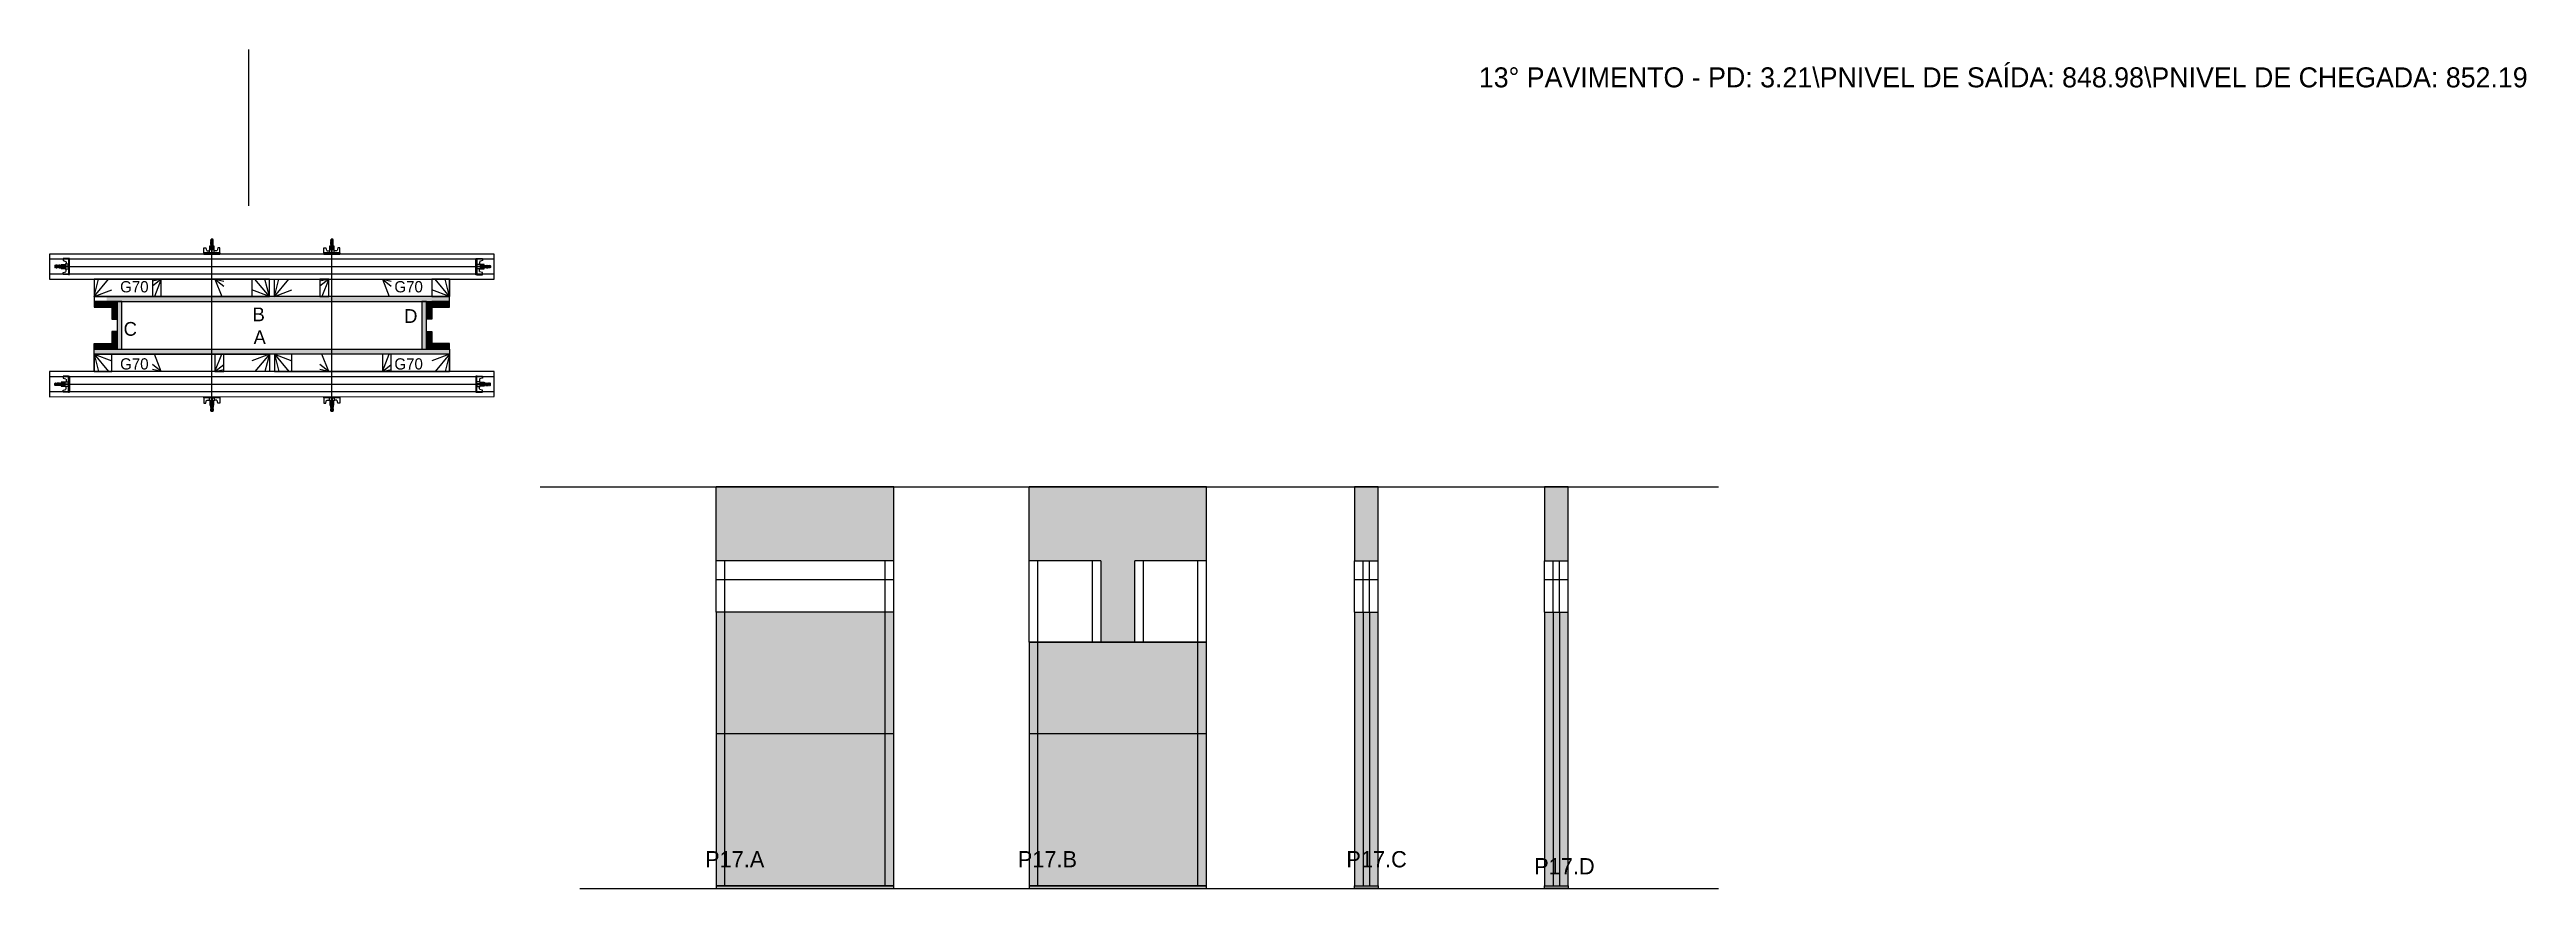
# Model space of a CAD drawing. Header units: metres. Extents: x 4452 to 6432, y 7594 to 8264.
import ezdxf

# ---------------------------------------------------------------- set-up
doc = ezdxf.new("R2010")
doc.units = ezdxf.units.M
for name, color, linetype in [('CHAPA', 7, 'Continuous'), ('COTA', 7, 'Continuous'), ('Hachura', 7, 'Continuous'), ('Madeira', 7, 'Continuous'), ('MEIO_PONT', 7, 'Continuous'), ('NOMENCLATURA', 7, 'Continuous'), ('Nível', 7, 'Continuous'), ('Painéis', 7, 'Continuous'), ('Perfil Metálico', 7, 'Continuous'), ('SARR_2.2x7', 7, 'Continuous'), ('SARRAFO', 7, 'Continuous'), ('Texto Seção', 7, 'Continuous'), ('TEXTO_GERAL', 7, 'Continuous')]:
    doc.layers.add(name, color=color, linetype=linetype)

msp = doc.modelspace()

# ---------------------------------------------------------------- hatches: boundary and pattern name
at = {"layer": 'COTA'}
h = msp.add_hatch(color=7, dxfattribs=at)
h.dxf.hatch_style = 1
h.paths.add_polyline_path([(4985, 7914.5), (4985, 7855.5), (4985, 7855.5), (5127, 7855.5), (5127, 7855.5), (5127, 7914.5), (5127, 7914.5), (4985, 7914.5)])
h = msp.add_hatch(color=7, dxfattribs=at)
h.dxf.hatch_style = 1
h.paths.add_polyline_path([(5292.6, 7855.5), (5292.6, 7790.5), (5292.6, 7790.5), (5319.6, 7790.5), (5319.6, 7790.5), (5319.6, 7855.5), (5319.6, 7855.5), (5377.1, 7855.5), (5377.1, 7855.5), (5377.1, 7914.5), (5377.1, 7914.5), (5235.1, 7914.5), (5235.1, 7914.5), (5235.1, 7855.5), (5235.1, 7855.5), (5292.6, 7855.5)])
h = msp.add_hatch(color=7, dxfattribs=at)
h.dxf.hatch_style = 1
h.paths.add_polyline_path([(5514.2, 7855.5), (5514.2, 7914.5), (5514.2, 7914.5), (5495.2, 7914.5), (5495.2, 7914.5), (5495.2, 7855.5), (5495.2, 7855.5), (5514.2, 7855.5), (5514.2, 7855.5)])
h = msp.add_hatch(color=7, dxfattribs=at)
h.dxf.hatch_style = 1
h.paths.add_polyline_path([(5666.1, 7855.5), (5666.1, 7914.5), (5666.1, 7914.5), (5647.1, 7914.5), (5647.1, 7914.5), (5647.1, 7855.5), (5647.1, 7855.5), (5666.1, 7855.5), (5666.1, 7855.5)])
at = {"layer": 'Hachura'}
h = msp.add_hatch(color=7, dxfattribs=at)
h.dxf.hatch_style = 1
h.paths.add_polyline_path([(4501.7, 8062.7), (4501.7, 8058.3), (4501.7, 8058.3), (4487.7, 8058.3), (4487.7, 8058.3), (4487.7, 8062.7), (4487.7, 8062.7), (4501.7, 8062.7)])
h = msp.add_hatch(color=7, dxfattribs=at)
h.dxf.hatch_style = 1
h.paths.add_polyline_path([(4771.7, 8062.7), (4771.7, 8066.7), (4771.7, 8066.7), (4497.7, 8066.7), (4497.7, 8066.7), (4497.7, 8062.7), (4497.7, 8062.7), (4771.7, 8062.7)])
h = msp.add_hatch(color=7, dxfattribs=at)
h.dxf.hatch_style = 1
h.paths.add_polyline_path([(4506.1, 8048.7), (4501.7, 8048.7), (4501.7, 8048.7), (4501.7, 8062.7), (4501.7, 8062.7), (4506.1, 8062.7), (4506.1, 8062.7), (4506.1, 8048.7)])
h = msp.add_hatch(color=7, dxfattribs=at)
h.dxf.hatch_style = 1
h.paths.add_polyline_path([(4506.1, 8024.7), (4509.7, 8024.7), (4509.7, 8024.7), (4509.7, 8062.7), (4509.7, 8062.7), (4506.1, 8062.7), (4506.1, 8062.7), (4506.1, 8024.7)])
h = msp.add_hatch(color=7, dxfattribs=at)
h.dxf.hatch_style = 1
h.paths.add_polyline_path([(4749.7, 8024.7), (4753.3, 8024.7), (4753.3, 8024.7), (4753.3, 8062.7), (4753.3, 8062.7), (4749.7, 8062.7), (4749.7, 8062.7), (4749.7, 8024.7)])
h = msp.add_hatch(color=7, dxfattribs=at)
h.dxf.hatch_style = 1
h.paths.add_polyline_path([(4753.3, 8048.7), (4757.7, 8048.7), (4757.7, 8048.7), (4757.7, 8062.7), (4757.7, 8062.7), (4753.3, 8062.7), (4753.3, 8062.7), (4753.3, 8048.7)])
h = msp.add_hatch(color=7, dxfattribs=at)
h.dxf.hatch_style = 1
h.paths.add_polyline_path([(4771.7, 8062.7), (4771.7, 8058.3), (4771.7, 8058.3), (4757.7, 8058.3), (4757.7, 8058.3), (4757.7, 8062.7), (4757.7, 8062.7), (4771.7, 8062.7)])
h = msp.add_hatch(color=7, dxfattribs=at)
h.dxf.hatch_style = 1
h.paths.add_polyline_path([(4501.7, 8024.7), (4501.7, 8029.1), (4501.7, 8029.1), (4487.7, 8029.1), (4487.7, 8029.1), (4487.7, 8024.7), (4487.7, 8024.7), (4501.7, 8024.7)])
h = msp.add_hatch(color=7, dxfattribs=at)
h.dxf.hatch_style = 1
h.paths.add_polyline_path([(4771.7, 8024.7), (4771.7, 8020.7), (4771.7, 8020.7), (4487.7, 8020.7), (4487.7, 8020.7), (4487.7, 8024.7), (4487.7, 8024.7), (4771.7, 8024.7)])
h = msp.add_hatch(color=7, dxfattribs=at)
h.dxf.hatch_style = 1
h.paths.add_polyline_path([(4506.1, 8024.7), (4501.7, 8024.7), (4501.7, 8024.7), (4501.7, 8038.7), (4501.7, 8038.7), (4506.1, 8038.7), (4506.1, 8038.7), (4506.1, 8024.7)])
h = msp.add_hatch(color=7, dxfattribs=at)
h.dxf.hatch_style = 1
h.paths.add_polyline_path([(4753.3, 8024.7), (4757.7, 8024.7), (4757.7, 8024.7), (4757.7, 8038.7), (4757.7, 8038.7), (4753.3, 8038.7), (4753.3, 8038.7), (4753.3, 8024.7)])
h = msp.add_hatch(color=7, dxfattribs=at)
h.dxf.hatch_style = 1
h.paths.add_polyline_path([(4757.7, 8024.7), (4757.7, 8029.1), (4757.7, 8029.1), (4771.7, 8029.1), (4771.7, 8029.1), (4771.7, 8024.7), (4771.7, 8024.7), (4757.7, 8024.7)])
h = msp.add_hatch(color=7, dxfattribs=at)
h.dxf.hatch_style = 1
h.paths.add_polyline_path([(5127, 7717.5), (5127, 7814.5), (5127, 7814.5), (4985, 7814.5), (4985, 7814.5), (4985, 7717.5), (4985, 7717.5), (5127, 7717.5)])
h = msp.add_hatch(color=7, dxfattribs=at)
h.dxf.hatch_style = 1
h.paths.add_polyline_path([(5514.2, 7593.5), (5514.2, 7814.5), (5514.2, 7814.5), (5495.2, 7814.5), (5495.2, 7814.5), (5495.2, 7593.5), (5495.2, 7593.5), (5514.2, 7593.5)])
h = msp.add_hatch(color=7, dxfattribs=at)
h.dxf.hatch_style = 1
h.paths.add_polyline_path([(5666.1, 7593.5), (5666.1, 7814.5), (5666.1, 7814.5), (5647.1, 7814.5), (5647.1, 7814.5), (5647.1, 7593.5), (5647.1, 7593.5), (5666.1, 7593.5)])
h = msp.add_hatch(color=7, dxfattribs=at)
h.dxf.hatch_style = 1
h.paths.add_polyline_path([(5377.1, 7593.5), (5377.1, 7790.5), (5377.1, 7790.5), (5235.1, 7790.5), (5235.1, 7790.5), (5235.1, 7593.5), (5235.1, 7593.5), (5377.1, 7593.5)])
h = msp.add_hatch(color=7, dxfattribs=at)
h.dxf.hatch_style = 1
h.paths.add_polyline_path([(5127, 7717.5), (4985, 7717.5), (4985, 7717.5), (4985, 7593.5), (4985, 7593.5), (5127, 7593.5), (5127, 7593.5), (5127, 7717.5)])

# ---------------------------------------------------------------- linework, layer by layer
at = {"layer": 'CHAPA', "color": 7, "lineweight": 25}
for points in [[(4771.7, 8062.7), (4771.7, 8066.7), (4487.7, 8066.7), (4487.7, 8062.7)], [(4506.1, 8024.7), (4509.7, 8024.7), (4509.7, 8062.7), (4506.1, 8062.7)], [(4749.7, 8024.7), (4753.3, 8024.7), (4753.3, 8062.7), (4749.7, 8062.7)], [(4771.7, 8024.7), (4771.7, 8020.7), (4487.7, 8020.7), (4487.7, 8024.7)]]:
    msp.add_lwpolyline(points, close=True, dxfattribs=at)
at = {"layer": 'COTA', "color": 7, "lineweight": 25}
for p, q in [((5127, 7914.5), (4985, 7914.5)), ((4985, 7855.5), (4985, 7914.5)), ((5127, 7855.5), (5127, 7914.5)), ((5377.1, 7914.5), (5235.1, 7914.5)), ((5235.1, 7855.5), (5235.1, 7914.5)), ((5377.1, 7855.5), (5377.1, 7914.5))]:
    msp.add_line(p, q, dxfattribs=at)
for points in [[(5514.2, 7855.5), (5514.2, 7914.5), (5495.2, 7914.5), (5495.2, 7855.5)], [(5666.1, 7855.5), (5666.1, 7914.5), (5647.1, 7914.5), (5647.1, 7855.5)]]:
    msp.add_lwpolyline(points, dxfattribs=at)
at = {"layer": 'Defpoints', "color": 7, "lineweight": 25}
msp.add_line((4611.3, 8139.2), (4611.3, 8264.2), dxfattribs=at)
at = {"layer": 'Hachura', "color": 7, "lineweight": 25}
for p, q in [((4575.2, 8101.6), (4575.2, 8105.8)), ((4575.2, 8105.8), (4576.9, 8105.8)), ((4588.1, 8101.6), (4575.2, 8101.6)), ((4575.2, 8101.6), (4575.2, 8100.7)), ((4575.2, 8100.7), (4588.1, 8100.7)), ((4575.4, 8101.6), (4575.4, 8100.7)), ((4575.6, 8101.6), (4575.6, 8100.7)), ((4575.9, 8101.6), (4575.9, 8100.7)), ((4576.2, 8100.7), (4584, 8100.7)), ((4576.4, 8101.6), (4576.4, 8100.7)), ((4576.9, 8105.8), (4577.5, 8103.6)), ((4577.2, 8101.6), (4577.2, 8100.7)), ((4577.8, 8103.4), (4579.8, 8103.4)), ((4578.7, 8101.6), (4578.7, 8100.7)), ((4583.6, 8104.2), (4579.7, 8104.2)), ((4579.7, 8104.2), (4579.7, 8101.6)), ((4579.7, 8104.2), (4580, 8104.2)), ((4579.7, 8104.2), (4580, 8104.2)), ((4580, 8107.4), (4583.4, 8107.4)), ((4580, 8104.2), (4580, 8107.4)), ((4580, 8107.3), (4583.4, 8107.3)), ((4581.3, 8112.2), (4580.6, 8111.8)), ((4582.8, 8111.8), (4580.6, 8110.7)), ((4582.8, 8110.6), (4580.6, 8109.5)), ((4582.8, 8109.4), (4580.6, 8108.3)), ((4580.7, 8111.6), (4581.8, 8112.2)), ((4580.7, 8110.4), (4582.8, 8111.5)), ((4580.7, 8109.3), (4582.8, 8110.4)), ((4580.7, 8108.1), (4582.8, 8109.2)), ((4580.7, 8101.5), (4580.7, 8101)), ((4580.8, 8112.2), (4581.1, 8112.5)), ((4581, 8112.2), (4580.8, 8112)), ((4580.8, 8112), (4580.8, 8112.2)), ((4580.8, 8111.5), (4582.1, 8112.2)), ((4580.8, 8112.2), (4582.7, 8112.2)), ((4582.7, 8111.8), (4580.8, 8110.9)), ((4582.7, 8111.8), (4580.8, 8110.9)), ((4580.8, 8111.5), (4580.8, 8110.9)), ((4580.8, 8110.4), (4582.7, 8111.3)), ((4582.7, 8110.7), (4580.8, 8109.7)), ((4580.8, 8109.7), (4580.8, 8110.4)), ((4580.8, 8109.2), (4582.7, 8110.2)), ((4582.7, 8109.5), (4580.8, 8108.6)), ((4580.8, 8109), (4580.8, 8109.2)), ((4580.8, 8109), (4580.8, 8108.6)), ((4580.8, 8108), (4582.7, 8109)), ((4582.7, 8108.4), (4580.8, 8107.4)), ((4580.8, 8108), (4580.8, 8107.4)), ((4580.8, 8107.4), (4580.8, 8104.2)), ((4582.4, 8112.5), (4581.1, 8112.5)), ((4581.5, 8103.6), (4581.5, 8101.6)), ((4581.6, 8107.4), (4582.8, 8108)), ((4581.7, 7975.9), (4581.7, 8107.7)), ((4581.7, 8101.6), (4583.6, 8101.6)), ((4581.7, 8101.6), (4581.7, 8100.7)), ((4581.8, 8107.4), (4582.7, 8107.8)), ((4582, 8101.6), (4582, 8103.6)), ((4582.3, 8107.4), (4582.3, 8104.2)), ((4583, 8101.6), (4582.3, 8101.6)), ((4582.7, 8112.2), (4582.4, 8112.5)), ((4582.6, 8101.3), (4582.6, 8101.5)), ((4582.6, 8100.8), (4582.6, 8101.3)), ((4582.7, 8111.8), (4582.7, 8112.2)), ((4582.7, 8112.2), (4582.7, 8112.2)), ((4582.7, 8110.7), (4582.7, 8111.3)), ((4582.7, 8109.5), (4582.7, 8110.2)), ((4582.7, 8110), (4582.7, 8110.2)), ((4582.7, 8108.4), (4582.7, 8109)), ((4582.7, 8107.4), (4582.7, 8107.8)), ((4588.1, 8101.6), (4583, 8101.6)), ((4583.4, 8107.4), (4583.4, 8104.2)), ((4583.6, 8101.6), (4583.6, 8104.2)), ((4585.6, 8103.4), (4583.6, 8103.4)), ((4584.7, 8101.6), (4584.7, 8100.7)), ((4586.5, 8105.8), (4585.9, 8103.6)), ((4586.1, 8101.6), (4586.1, 8100.7)), ((4588.1, 8105.8), (4586.5, 8105.8)), ((4587, 8101.6), (4587, 8100.7)), ((4587.4, 8101.6), (4587.4, 8100.7)), ((4587.8, 8101.6), (4587.8, 8100.7)), ((4588, 8101.6), (4588, 8100.7)), ((4588.1, 8100.7), (4588.1, 8105.8)), ((4671.2, 8101.6), (4671.2, 8105.8)), ((4671.2, 8105.8), (4672.9, 8105.8)), ((4684.1, 8101.6), (4671.2, 8101.6)), ((4671.2, 8101.6), (4671.2, 8100.7)), ((4671.2, 8100.7), (4684.1, 8100.7)), ((4671.4, 8101.6), (4671.4, 8100.7)), ((4671.6, 8101.6), (4671.6, 8100.7)), ((4671.9, 8101.6), (4671.9, 8100.7)), ((4672.2, 8100.7), (4680, 8100.7)), ((4672.4, 8101.6), (4672.4, 8100.7)), ((4672.9, 8105.8), (4673.5, 8103.6)), ((4673.2, 8101.6), (4673.2, 8100.7)), ((4673.8, 8103.4), (4675.8, 8103.4)), ((4674.7, 8101.6), (4674.7, 8100.7)), ((4679.6, 8104.2), (4675.7, 8104.2)), ((4675.7, 8104.2), (4675.7, 8101.6)), ((4675.7, 8104.2), (4676, 8104.2)), ((4675.7, 8104.2), (4676, 8104.2)), ((4676, 8107.4), (4679.4, 8107.4)), ((4676, 8104.2), (4676, 8107.4)), ((4676, 8107.3), (4679.4, 8107.3)), ((4677.3, 8112.2), (4676.6, 8111.8)), ((4678.8, 8111.8), (4676.6, 8110.7)), ((4678.8, 8110.6), (4676.6, 8109.5)), ((4678.8, 8109.4), (4676.6, 8108.3)), ((4676.7, 8111.6), (4677.8, 8112.2)), ((4676.7, 8110.4), (4678.8, 8111.5)), ((4676.7, 8109.3), (4678.8, 8110.4)), ((4676.7, 8108.1), (4678.8, 8109.2)), ((4676.7, 8101.5), (4676.7, 8101)), ((4676.8, 8112.2), (4677.1, 8112.5)), ((4677, 8112.2), (4676.8, 8112)), ((4676.8, 8112), (4676.8, 8112.2)), ((4676.8, 8111.5), (4678.1, 8112.2)), ((4676.8, 8112.2), (4678.7, 8112.2)), ((4678.7, 8111.8), (4676.8, 8110.9)), ((4678.7, 8111.8), (4676.8, 8110.9)), ((4676.8, 8111.5), (4676.8, 8110.9)), ((4676.8, 8110.4), (4678.7, 8111.3)), ((4678.7, 8110.7), (4676.8, 8109.7)), ((4676.8, 8109.7), (4676.8, 8110.4)), ((4676.8, 8109.2), (4678.7, 8110.2)), ((4678.7, 8109.5), (4676.8, 8108.6)), ((4676.8, 8109), (4676.8, 8109.2)), ((4676.8, 8109), (4676.8, 8108.6)), ((4676.8, 8108), (4678.7, 8109)), ((4678.7, 8108.4), (4676.8, 8107.4)), ((4676.8, 8108), (4676.8, 8107.4)), ((4676.8, 8107.4), (4676.8, 8104.2)), ((4678.4, 8112.5), (4677.1, 8112.5)), ((4677.5, 8103.6), (4677.5, 8101.6)), ((4677.6, 8107.4), (4678.8, 8108)), ((4677.7, 7975.9), (4677.7, 8107.7)), ((4677.7, 8101.6), (4679.6, 8101.6)), ((4677.7, 8101.6), (4677.7, 8100.7)), ((4677.8, 8107.4), (4678.7, 8107.8)), ((4678, 8101.6), (4678, 8103.6)), ((4678.3, 8107.4), (4678.3, 8104.2)), ((4679, 8101.6), (4678.3, 8101.6)), ((4678.7, 8112.2), (4678.4, 8112.5)), ((4678.6, 8101.3), (4678.6, 8101.5)), ((4678.6, 8100.8), (4678.6, 8101.3)), ((4678.7, 8111.8), (4678.7, 8112.2)), ((4678.7, 8112.2), (4678.7, 8112.2)), ((4678.7, 8110.7), (4678.7, 8111.3)), ((4678.7, 8109.5), (4678.7, 8110.2)), ((4678.7, 8110), (4678.7, 8110.2)), ((4678.7, 8108.4), (4678.7, 8109)), ((4678.7, 8107.4), (4678.7, 8107.8)), ((4684.1, 8101.6), (4679, 8101.6)), ((4679.4, 8107.4), (4679.4, 8104.2)), ((4679.6, 8101.6), (4679.6, 8104.2)), ((4681.6, 8103.4), (4679.6, 8103.4)), ((4680.7, 8101.6), (4680.7, 8100.7)), ((4682.5, 8105.8), (4681.9, 8103.6)), ((4682.1, 8101.6), (4682.1, 8100.7)), ((4684.1, 8105.8), (4682.5, 8105.8)), ((4683, 8101.6), (4683, 8100.7)), ((4683.4, 8101.6), (4683.4, 8100.7)), ((4683.8, 8101.6), (4683.8, 8100.7)), ((4684, 8101.6), (4684, 8100.7)), ((4684.1, 8100.7), (4684.1, 8105.8)), ((4456.5, 8091.8), (4456.2, 8091.4)), ((4456.2, 8091.4), (4456.2, 8090.1)), ((4456.5, 8089.8), (4456.2, 8090.1)), ((4456.8, 8091.8), (4456.5, 8091.8)), ((4456.5, 8091.8), (4456.5, 8091.8)), ((4456.5, 8089.8), (4456.5, 8091.8)), ((4457.2, 8089.8), (4456.5, 8091.1)), ((4457.1, 8089.7), (4456.5, 8090.9)), ((4456.5, 8090.3), (4456.9, 8089.7)), ((4456.5, 8090.1), (4456.7, 8089.8)), ((4456.7, 8089.8), (4456.5, 8089.8)), ((4456.8, 8091.8), (4457.8, 8089.8)), ((4456.8, 8091.8), (4457.8, 8089.8)), ((4456.9, 8091.8), (4458, 8089.7)), ((4458.3, 8089.7), (4457.2, 8091.9)), ((4457.2, 8090.7), (4799.8, 8090.7)), ((4457.2, 8089.8), (4457.8, 8089.8)), ((4458, 8091.8), (4457.4, 8091.8)), ((4458.3, 8089.8), (4457.4, 8091.8)), ((4458, 8091.8), (4459, 8089.8)), ((4458.1, 8091.8), (4459.2, 8089.7)), ((4459.4, 8089.7), (4458.3, 8091.9)), ((4459, 8089.8), (4458.3, 8089.8)), ((4459.2, 8091.8), (4458.5, 8091.8)), ((4459.5, 8089.8), (4458.5, 8091.8)), ((4458.7, 8091.8), (4458.5, 8091.8)), ((4459.2, 8091.8), (4460.1, 8089.8)), ((4459.3, 8091.8), (4460.3, 8089.7)), ((4460.6, 8089.7), (4459.5, 8091.9)), ((4459.7, 8089.8), (4459.5, 8089.8)), ((4460.3, 8091.8), (4459.7, 8091.8)), ((4460.7, 8089.8), (4459.7, 8091.8)), ((4459.7, 8089.8), (4460.1, 8089.8)), ((4460.3, 8091.8), (4461.3, 8089.8)), ((4461.3, 8090.6), (4460.7, 8091.9)), ((4460.7, 8089.8), (4461.3, 8089.8)), ((4461.3, 8090.9), (4460.8, 8091.8)), ((4461.3, 8091.8), (4460.8, 8091.8)), ((4461.3, 8089), (4461.3, 8092.4)), ((4461.3, 8092.4), (4464.5, 8092.4)), ((4461.3, 8091.4), (4464.5, 8091.4)), ((4461.3, 8089.8), (4464.5, 8089.8)), ((4464.5, 8089), (4461.3, 8089)), ((4461.4, 8089), (4461.4, 8092.4)), ((4462.8, 8097.2), (4462.8, 8095.5)), ((4462.8, 8095.5), (4465.1, 8094.9)), ((4462.8, 8085.9), (4465.1, 8086.5)), ((4462.8, 8084.3), (4462.8, 8085.9)), ((4467.1, 8084.3), (4462.8, 8084.3)), ((4468, 8097.2), (4462.9, 8097.2)), ((4464.5, 8092.7), (4464.5, 8088.8)), ((4467.1, 8092.7), (4464.5, 8092.7)), ((4464.5, 8088.8), (4464.5, 8089)), ((4464.5, 8088.8), (4464.5, 8089)), ((4464.5, 8088.8), (4467.1, 8088.8)), ((4467.1, 8091), (4465.1, 8091)), ((4465.1, 8090.5), (4467.1, 8090.5)), ((4465.3, 8094.6), (4465.3, 8092.7)), ((4465.3, 8086.8), (4465.3, 8088.8)), ((4467.1, 8097.2), (4467.1, 8084.3)), ((4467.1, 8097.2), (4467.1, 8092)), ((4467.1, 8097), (4468, 8097)), ((4467.1, 8096.8), (4468, 8096.8)), ((4467.1, 8096.5), (4468, 8096.5)), ((4467.1, 8096), (4468, 8096)), ((4467.1, 8095.2), (4468, 8095.2)), ((4467.1, 8093.8), (4468, 8093.8)), ((4467.1, 8090.7), (4467.1, 8092.7)), ((4467.1, 8092), (4467.1, 8091.4)), ((4467.1, 8090.7), (4468, 8090.7)), ((4467.1, 8087.7), (4468, 8087.7)), ((4467.1, 8086.3), (4468, 8086.3)), ((4467.1, 8085.4), (4468, 8085.4)), ((4467.1, 8085), (4468, 8085)), ((4467.1, 8084.6), (4468, 8084.6)), ((4467.1, 8084.4), (4468, 8084.4)), ((4467.1, 8084.3), (4468, 8084.3)), ((4467.4, 8091.7), (4467.2, 8091.7)), ((4467.2, 8089.7), (4467.7, 8089.7)), ((4467.9, 8091.7), (4467.4, 8091.7)), ((4468, 8084.3), (4468, 8097.2)), ((4468, 8085.2), (4468, 8093)), ((4792.8, 8084.2), (4792.8, 8097.1)), ((4792.8, 8097.1), (4798, 8097.1)), ((4793.8, 8097), (4792.8, 8097)), ((4793.8, 8096.8), (4792.8, 8096.8)), ((4793.8, 8096.5), (4792.8, 8096.5)), ((4793.8, 8096), (4792.8, 8096)), ((4793.8, 8095.2), (4792.8, 8095.2)), ((4793.8, 8093.7), (4792.8, 8093.7)), ((4792.8, 8085.2), (4792.8, 8093)), ((4793.7, 8090.7), (4792.8, 8090.7)), ((4793.8, 8087.7), (4792.8, 8087.7)), ((4793.8, 8086.2), (4792.8, 8086.2)), ((4793.8, 8085.4), (4792.8, 8085.4)), ((4793.8, 8084.9), (4792.8, 8084.9)), ((4793.8, 8084.6), (4792.8, 8084.6)), ((4793.8, 8084.4), (4792.8, 8084.4)), ((4793.7, 8084.2), (4792.8, 8084.2)), ((4793, 8091.7), (4793.4, 8091.7)), ((4793.6, 8089.7), (4793.2, 8089.7)), ((4793.4, 8091.7), (4793.6, 8091.7)), ((4793.7, 8097.1), (4793.7, 8084.2)), ((4793.7, 8097.1), (4793.7, 8092)), ((4793.7, 8090.7), (4793.7, 8092.6)), ((4793.7, 8092.6), (4796.3, 8092.6)), ((4793.7, 8092), (4793.7, 8091.3)), ((4793.7, 8091), (4795.7, 8091)), ((4795.7, 8090.5), (4793.7, 8090.5)), ((4796.3, 8088.8), (4793.7, 8088.8)), ((4793.7, 8084.2), (4798, 8084.2)), ((4795.6, 8094.6), (4795.6, 8092.6)), ((4795.6, 8086.8), (4795.6, 8088.8)), ((4798, 8095.5), (4795.8, 8094.9)), ((4798, 8085.9), (4795.8, 8086.5)), ((4796.3, 8092.6), (4796.3, 8088.8)), ((4799.5, 8092.4), (4796.3, 8092.4)), ((4799.5, 8091.3), (4796.3, 8091.3)), ((4799.5, 8089.8), (4796.3, 8089.8)), ((4796.3, 8089), (4799.5, 8089)), ((4796.3, 8088.8), (4796.3, 8089)), ((4796.3, 8088.8), (4796.3, 8089)), ((4798, 8097.1), (4798, 8095.5)), ((4798, 8084.2), (4798, 8085.9)), ((4799.5, 8089), (4799.5, 8092.4)), ((4799.5, 8089), (4799.5, 8092.4)), ((4799.5, 8090.6), (4800.2, 8091.8)), ((4800.5, 8091.7), (4799.5, 8089.8)), ((4799.5, 8090.8), (4800, 8091.7)), ((4799.5, 8091.7), (4800, 8091.7)), ((4800.2, 8089.8), (4799.5, 8089.8)), ((4800.2, 8089.8), (4801.2, 8091.7)), ((4800.3, 8089.7), (4801.3, 8091.8)), ((4801.6, 8091.8), (4800.5, 8089.6)), ((4800.5, 8091.7), (4801.2, 8091.7)), ((4801.7, 8091.7), (4800.7, 8089.8)), ((4801.1, 8089.8), (4800.7, 8089.8)), ((4801.1, 8089.8), (4801.4, 8089.8)), ((4801.4, 8089.7), (4802.5, 8091.8)), ((4801.4, 8089.8), (4802.3, 8091.7)), ((4802.7, 8091.8), (4801.7, 8089.6)), ((4801.7, 8091.7), (4802.3, 8091.7)), ((4802.8, 8091.7), (4801.9, 8089.8)), ((4801.9, 8089.8), (4802.5, 8089.8)), ((4802.1, 8091.7), (4802.3, 8091.7)), ((4802.5, 8089.8), (4803.5, 8091.7)), ((4802.6, 8089.7), (4803.7, 8091.8)), ((4803.9, 8091.8), (4802.8, 8089.6)), ((4802.8, 8091.7), (4803.5, 8091.7)), ((4804, 8091.7), (4803, 8089.8)), ((4804, 8091.7), (4803, 8089.8)), ((4803.7, 8089.8), (4803, 8089.8)), ((4803.7, 8089.8), (4804.3, 8091.1)), ((4803.8, 8089.7), (4804.3, 8090.8)), ((4804, 8091.7), (4804.3, 8091.7)), ((4804.3, 8090.3), (4804, 8089.6)), ((4804.3, 8090.1), (4804.2, 8089.8)), ((4804.2, 8089.8), (4804.3, 8089.8)), ((4804.3, 8091.7), (4804.3, 8091.7)), ((4804.3, 8091.7), (4804.6, 8091.4)), ((4804.3, 8089.8), (4804.3, 8091.7)), ((4804.3, 8089.8), (4804.6, 8090.1)), ((4804.6, 8091.4), (4804.6, 8090.1)), ((4467.1, 8003.2), (4462.8, 8003.2)), ((4462.8, 8003.2), (4462.8, 8001.5)), ((4462.8, 8001.5), (4465.1, 8000.9)), ((4465.3, 8000.6), (4465.3, 7998.6)), ((4467.1, 7990.3), (4467.1, 8003.2)), ((4467.1, 8003.2), (4468, 8003.2)), ((4467.1, 8003), (4468, 8003)), ((4467.1, 8002.8), (4468, 8002.8)), ((4467.1, 8002.5), (4468, 8002.5)), ((4467.1, 8002), (4468, 8002)), ((4467.1, 8001.2), (4468, 8001.2)), ((4468, 8003.2), (4468, 7990.3)), ((4468, 8002.2), (4468, 7994.4)), ((4792.8, 8003.2), (4792.8, 7990.3)), ((4793.7, 8003.2), (4792.8, 8003.2)), ((4793.8, 8003.1), (4792.8, 8003.1)), ((4793.8, 8002.8), (4792.8, 8002.8)), ((4793.8, 8002.5), (4792.8, 8002.5)), ((4792.8, 8002.2), (4792.8, 7994.4)), ((4793.8, 8002), (4792.8, 8002)), ((4793.8, 8001.2), (4792.8, 8001.2)), ((4793.7, 7990.3), (4793.7, 8003.2)), ((4793.7, 8003.2), (4798, 8003.2)), ((4795.6, 8000.6), (4795.6, 7998.7)), ((4798, 8001.5), (4795.8, 8000.9)), ((4798, 8003.2), (4798, 8001.5)), ((4456.5, 7997.6), (4456.2, 7997.3)), ((4456.2, 7996), (4456.2, 7997.3)), ((4456.5, 7995.7), (4456.2, 7996)), ((4456.5, 7997.1), (4456.9, 7997.8)), ((4457.1, 7997.7), (4456.5, 7996.6)), ((4456.5, 7997.4), (4456.7, 7997.6)), ((4456.7, 7997.6), (4456.5, 7997.6)), ((4457.2, 7997.6), (4456.5, 7996.3)), ((4456.5, 7997.6), (4456.5, 7995.7)), ((4456.8, 7995.7), (4456.5, 7995.7)), ((4456.5, 7995.7), (4456.5, 7995.7)), ((4456.8, 7995.7), (4457.8, 7997.6)), ((4456.8, 7995.7), (4457.8, 7997.6)), ((4456.9, 7995.6), (4458, 7997.8)), ((4458.3, 7997.7), (4457.2, 7995.6)), ((4457.2, 7997.6), (4457.8, 7997.6)), ((4457.2, 7996.7), (4799.8, 7996.7)), ((4458.3, 7997.6), (4457.4, 7995.7)), ((4458, 7995.7), (4457.4, 7995.7)), ((4458, 7995.7), (4459, 7997.6)), ((4458.1, 7995.6), (4459.2, 7997.8)), ((4459.4, 7997.7), (4458.3, 7995.6)), ((4459, 7997.6), (4458.3, 7997.6)), ((4459.5, 7997.6), (4458.5, 7995.7)), ((4459.2, 7995.7), (4458.5, 7995.7)), ((4458.7, 7995.7), (4458.5, 7995.7)), ((4459.2, 7995.7), (4460.1, 7997.6)), ((4459.3, 7995.6), (4460.3, 7997.8)), ((4460.6, 7997.7), (4459.5, 7995.6)), ((4459.7, 7997.6), (4459.5, 7997.6)), ((4459.7, 7997.6), (4460.1, 7997.6)), ((4460.7, 7997.6), (4459.7, 7995.7)), ((4460.3, 7995.7), (4459.7, 7995.7)), ((4460.3, 7995.7), (4461.3, 7997.6)), ((4460.7, 7997.6), (4461.3, 7997.6)), ((4461.3, 7996.8), (4460.7, 7995.6)), ((4461.3, 7996.6), (4460.8, 7995.7)), ((4461.3, 7995.7), (4460.8, 7995.7)), ((4461.3, 7998.4), (4461.3, 7995)), ((4464.5, 7998.4), (4461.3, 7998.4)), ((4461.3, 7997.6), (4464.5, 7997.6)), ((4461.3, 7996.1), (4464.5, 7996.1)), ((4461.3, 7995), (4464.5, 7995)), ((4461.4, 7998.4), (4461.4, 7995)), ((4462.8, 7991.9), (4465.1, 7992.5)), ((4462.8, 7990.3), (4462.8, 7991.9)), ((4468, 7990.3), (4462.9, 7990.3)), ((4464.5, 7994.8), (4464.5, 7998.7)), ((4464.5, 7998.7), (4467.1, 7998.7)), ((4464.5, 7998.7), (4464.5, 7998.4)), ((4464.5, 7998.7), (4464.5, 7998.4)), ((4467.1, 7994.8), (4464.5, 7994.8)), ((4465.1, 7996.9), (4467.1, 7996.9)), ((4467.1, 7996.4), (4465.1, 7996.4)), ((4465.3, 7992.8), (4465.3, 7994.8)), ((4467.1, 7999.7), (4468, 7999.7)), ((4467.1, 7996.7), (4467.1, 7994.8)), ((4467.1, 7996.7), (4468, 7996.7)), ((4467.1, 7995.4), (4467.1, 7996.1)), ((4467.1, 7990.3), (4467.1, 7995.4)), ((4467.1, 7993.7), (4468, 7993.7)), ((4467.1, 7992.3), (4468, 7992.3)), ((4467.1, 7991.4), (4468, 7991.4)), ((4467.1, 7991), (4468, 7991)), ((4467.1, 7990.6), (4468, 7990.6)), ((4467.1, 7990.4), (4468, 7990.4)), ((4467.2, 7997.7), (4467.7, 7997.7)), ((4467.4, 7995.8), (4467.2, 7995.8)), ((4467.9, 7995.8), (4467.4, 7995.8)), ((4575.2, 7986.7), (4588.1, 7986.7)), ((4575.2, 7985.8), (4575.2, 7986.7)), ((4588.1, 7985.8), (4575.2, 7985.8)), ((4575.2, 7985.8), (4575.2, 7981.6)), ((4575.2, 7981.6), (4576.9, 7981.6)), ((4575.4, 7985.8), (4575.4, 7986.8)), ((4575.6, 7985.8), (4575.6, 7986.8)), ((4575.9, 7985.8), (4575.9, 7986.8)), ((4576.2, 7986.7), (4584, 7986.7)), ((4576.4, 7985.8), (4576.4, 7986.8)), ((4576.9, 7981.6), (4577.5, 7983.8)), ((4577.2, 7985.8), (4577.2, 7986.8)), ((4577.8, 7984), (4579.8, 7984)), ((4578.7, 7985.8), (4578.7, 7986.7)), ((4579.8, 7983.3), (4579.8, 7985.8)), ((4583.6, 7983.3), (4579.8, 7983.3)), ((4579.8, 7983.3), (4580, 7983.3)), ((4579.8, 7983.3), (4580, 7983.3)), ((4580, 7983.3), (4580, 7980)), ((4580.7, 7986), (4580.7, 7986.4)), ((4580.8, 7980), (4580.8, 7983.3)), ((4581.5, 7983.8), (4581.5, 7985.8)), ((4581.7, 7985.8), (4581.7, 7986.7)), ((4581.7, 7985.8), (4583.6, 7985.8)), ((4582, 7985.8), (4582, 7983.8)), ((4583, 7985.8), (4582.3, 7985.8)), ((4582.3, 7980), (4582.3, 7983.3)), ((4582.7, 7986.6), (4582.7, 7986.2)), ((4582.7, 7986.2), (4582.7, 7986)), ((4588.1, 7985.8), (4583, 7985.8)), ((4583.4, 7980), (4583.4, 7983.3)), ((4583.6, 7985.8), (4583.6, 7983.3)), ((4585.6, 7984), (4583.6, 7984)), ((4584.7, 7985.8), (4584.7, 7986.8)), ((4586.5, 7981.6), (4585.9, 7983.8)), ((4586.1, 7985.8), (4586.1, 7986.8)), ((4588.1, 7981.6), (4586.5, 7981.6)), ((4587, 7985.8), (4587, 7986.8)), ((4587.5, 7985.8), (4587.5, 7986.8)), ((4587.8, 7985.8), (4587.8, 7986.8)), ((4588, 7985.8), (4588, 7986.8)), ((4588.1, 7986.7), (4588.1, 7981.6)), ((4671.2, 7986.7), (4684.1, 7986.7)), ((4671.2, 7985.8), (4671.2, 7986.7)), ((4684.1, 7985.8), (4671.2, 7985.8)), ((4671.2, 7985.8), (4671.2, 7981.6)), ((4671.2, 7981.6), (4672.9, 7981.6)), ((4671.4, 7985.8), (4671.4, 7986.8)), ((4671.6, 7985.8), (4671.6, 7986.8)), ((4671.9, 7985.8), (4671.9, 7986.8)), ((4672.2, 7986.7), (4680, 7986.7)), ((4672.4, 7985.8), (4672.4, 7986.8)), ((4672.9, 7981.6), (4673.5, 7983.8)), ((4673.2, 7985.8), (4673.2, 7986.8)), ((4673.8, 7984), (4675.8, 7984)), ((4674.7, 7985.8), (4674.7, 7986.7)), ((4675.8, 7983.3), (4675.8, 7985.8)), ((4679.6, 7983.3), (4675.8, 7983.3)), ((4675.8, 7983.3), (4676, 7983.3)), ((4675.8, 7983.3), (4676, 7983.3)), ((4676, 7983.3), (4676, 7980)), ((4676.7, 7986), (4676.7, 7986.4)), ((4676.8, 7980), (4676.8, 7983.3)), ((4677.5, 7983.8), (4677.5, 7985.8)), ((4677.7, 7985.8), (4677.7, 7986.7)), ((4677.7, 7985.8), (4679.6, 7985.8)), ((4678, 7985.8), (4678, 7983.8)), ((4679, 7985.8), (4678.3, 7985.8)), ((4678.3, 7980), (4678.3, 7983.3)), ((4678.7, 7986.6), (4678.7, 7986.2)), ((4678.7, 7986.2), (4678.7, 7986)), ((4684.1, 7985.8), (4679, 7985.8)), ((4679.4, 7980), (4679.4, 7983.3)), ((4679.6, 7985.8), (4679.6, 7983.3)), ((4681.6, 7984), (4679.6, 7984)), ((4680.7, 7985.8), (4680.7, 7986.8)), ((4682.5, 7981.6), (4681.9, 7983.8)), ((4682.1, 7985.8), (4682.1, 7986.8)), ((4684.1, 7981.6), (4682.5, 7981.6)), ((4683, 7985.8), (4683, 7986.8)), ((4683.5, 7985.8), (4683.5, 7986.8)), ((4683.8, 7985.8), (4683.8, 7986.8)), ((4684, 7985.8), (4684, 7986.8)), ((4684.1, 7986.7), (4684.1, 7981.6)), ((4793.8, 7999.8), (4792.8, 7999.8)), ((4793.7, 7996.7), (4792.8, 7996.7)), ((4793.8, 7993.7), (4792.8, 7993.7)), ((4793.8, 7992.3), (4792.8, 7992.3)), ((4793.8, 7991.4), (4792.8, 7991.4)), ((4793.8, 7991), (4792.8, 7991)), ((4793.8, 7990.6), (4792.8, 7990.6)), ((4793.8, 7990.4), (4792.8, 7990.4)), ((4792.8, 7990.3), (4798, 7990.3)), ((4793, 7995.8), (4793.4, 7995.8)), ((4793.6, 7997.7), (4793.2, 7997.7)), ((4793.4, 7995.8), (4793.6, 7995.8)), ((4796.3, 7998.7), (4793.7, 7998.7)), ((4795.7, 7996.9), (4793.7, 7996.9)), ((4793.7, 7996.7), (4793.7, 7994.8)), ((4793.7, 7996.4), (4795.7, 7996.4)), ((4793.7, 7995.5), (4793.7, 7996.1)), ((4793.7, 7990.3), (4793.7, 7995.5)), ((4793.7, 7994.8), (4796.3, 7994.8)), ((4795.6, 7992.9), (4795.6, 7994.8)), ((4798, 7992), (4795.8, 7992.5)), ((4796.3, 7994.8), (4796.3, 7998.7)), ((4796.3, 7998.7), (4796.3, 7998.4)), ((4796.3, 7998.7), (4796.3, 7998.4)), ((4796.3, 7998.4), (4799.5, 7998.4)), ((4799.5, 7997.6), (4796.3, 7997.6)), ((4799.5, 7996.1), (4796.3, 7996.1)), ((4799.5, 7995.1), (4796.3, 7995.1)), ((4798, 7990.3), (4798, 7992)), ((4799.5, 7998.4), (4799.5, 7995.1)), ((4799.5, 7998.4), (4799.5, 7995.1)), ((4800.2, 7997.6), (4799.5, 7997.6)), ((4800.5, 7995.7), (4799.5, 7997.6)), ((4799.5, 7996.9), (4800.2, 7995.6)), ((4799.5, 7996.6), (4800, 7995.7)), ((4799.5, 7995.7), (4800, 7995.7)), ((4800.2, 7997.6), (4801.2, 7995.7)), ((4800.3, 7997.7), (4801.3, 7995.6)), ((4801.6, 7995.6), (4800.5, 7997.8)), ((4800.5, 7995.7), (4801.2, 7995.7)), ((4801.1, 7997.6), (4800.7, 7997.6)), ((4801.7, 7995.7), (4800.7, 7997.6)), ((4801.1, 7997.6), (4801.4, 7997.6)), ((4801.4, 7997.7), (4802.5, 7995.6)), ((4801.4, 7997.6), (4802.3, 7995.7)), ((4802.7, 7995.6), (4801.7, 7997.8)), ((4801.7, 7995.7), (4802.3, 7995.7)), ((4801.9, 7997.6), (4802.5, 7997.6)), ((4802.8, 7995.7), (4801.9, 7997.6)), ((4802.1, 7995.7), (4802.3, 7995.7)), ((4802.5, 7997.6), (4803.5, 7995.7)), ((4802.6, 7997.7), (4803.7, 7995.6)), ((4803.9, 7995.6), (4802.8, 7997.8)), ((4802.8, 7995.7), (4803.5, 7995.7)), ((4804, 7995.7), (4803, 7997.6)), ((4803.7, 7997.6), (4803, 7997.6)), ((4804, 7995.7), (4803, 7997.6)), ((4803.7, 7997.6), (4804.3, 7996.4)), ((4803.8, 7997.7), (4804.3, 7996.6)), ((4804.3, 7997.1), (4804, 7997.8)), ((4804, 7995.7), (4804.3, 7995.7)), ((4804.3, 7997.4), (4804.2, 7997.6)), ((4804.2, 7997.6), (4804.3, 7997.6)), ((4804.3, 7997.6), (4804.6, 7997.3)), ((4804.3, 7997.6), (4804.3, 7995.7)), ((4804.3, 7995.7), (4804.6, 7996)), ((4804.3, 7995.7), (4804.3, 7995.7)), ((4804.6, 7996), (4804.6, 7997.3)), ((4580, 7980.1), (4583.4, 7980.1)), ((4580, 7980), (4583.4, 7980)), ((4582.8, 7978), (4580.6, 7979.1)), ((4582.8, 7976.8), (4580.6, 7977.9)), ((4582.8, 7975.7), (4580.6, 7976.8)), ((4581.3, 7975.3), (4580.6, 7975.6)), ((4580.7, 7979.3), (4582.8, 7978.2)), ((4580.7, 7978.2), (4582.8, 7977.1)), ((4580.7, 7977), (4582.8, 7975.9)), ((4580.7, 7975.8), (4581.8, 7975.3)), ((4580.8, 7979.4), (4580.8, 7980)), ((4582.7, 7979.1), (4580.8, 7980)), ((4580.8, 7979.4), (4582.7, 7978.4)), ((4580.8, 7978.4), (4580.8, 7978.9)), ((4582.7, 7977.9), (4580.8, 7978.9)), ((4580.8, 7978.4), (4580.8, 7978.2)), ((4580.8, 7978.2), (4582.7, 7977.3)), ((4580.8, 7977.7), (4580.8, 7977.1)), ((4582.7, 7976.8), (4580.8, 7977.7)), ((4580.8, 7977.1), (4582.7, 7976.1)), ((4582.7, 7975.6), (4580.8, 7976.6)), ((4580.8, 7975.9), (4580.8, 7976.6)), ((4582.7, 7975.6), (4580.8, 7976.6)), ((4580.8, 7975.9), (4582.1, 7975.3)), ((4581, 7975.3), (4580.8, 7975.4)), ((4580.8, 7975.4), (4580.8, 7975.3)), ((4580.8, 7975.3), (4581.1, 7974.9)), ((4580.8, 7975.3), (4582.7, 7975.3)), ((4582.4, 7974.9), (4581.1, 7974.9)), ((4581.6, 7980), (4582.8, 7979.4)), ((4581.8, 7980), (4582.7, 7979.6)), ((4582.7, 7975.3), (4582.4, 7974.9)), ((4582.7, 7980), (4582.7, 7979.6)), ((4582.7, 7979.1), (4582.7, 7978.4)), ((4582.7, 7977.9), (4582.7, 7977.3)), ((4582.7, 7977.5), (4582.7, 7977.3)), ((4582.7, 7976.8), (4582.7, 7976.1)), ((4582.7, 7975.6), (4582.7, 7975.3)), ((4582.7, 7975.3), (4582.7, 7975.3)), ((4676, 7980.1), (4679.4, 7980.1)), ((4676, 7980), (4679.4, 7980)), ((4678.8, 7978), (4676.6, 7979.1)), ((4678.8, 7976.8), (4676.6, 7977.9)), ((4678.8, 7975.7), (4676.6, 7976.8)), ((4677.3, 7975.3), (4676.6, 7975.6)), ((4676.7, 7979.3), (4678.8, 7978.2)), ((4676.7, 7978.2), (4678.8, 7977.1)), ((4676.7, 7977), (4678.8, 7975.9)), ((4676.7, 7975.8), (4677.8, 7975.3)), ((4676.8, 7979.4), (4676.8, 7980)), ((4678.7, 7979.1), (4676.8, 7980)), ((4676.8, 7979.4), (4678.7, 7978.4)), ((4676.8, 7978.4), (4676.8, 7978.9)), ((4678.7, 7977.9), (4676.8, 7978.9)), ((4676.8, 7978.4), (4676.8, 7978.2)), ((4676.8, 7978.2), (4678.7, 7977.3)), ((4676.8, 7977.7), (4676.8, 7977.1)), ((4678.7, 7976.8), (4676.8, 7977.7)), ((4676.8, 7977.1), (4678.7, 7976.1)), ((4678.7, 7975.6), (4676.8, 7976.6)), ((4676.8, 7975.9), (4676.8, 7976.6)), ((4678.7, 7975.6), (4676.8, 7976.6)), ((4676.8, 7975.9), (4678.1, 7975.3)), ((4677, 7975.3), (4676.8, 7975.4)), ((4676.8, 7975.4), (4676.8, 7975.3)), ((4676.8, 7975.3), (4677.1, 7974.9)), ((4676.8, 7975.3), (4678.7, 7975.3)), ((4678.4, 7974.9), (4677.1, 7974.9)), ((4677.6, 7980), (4678.8, 7979.4)), ((4677.8, 7980), (4678.7, 7979.6)), ((4678.7, 7975.3), (4678.4, 7974.9)), ((4678.7, 7980), (4678.7, 7979.6)), ((4678.7, 7979.1), (4678.7, 7978.4)), ((4678.7, 7977.9), (4678.7, 7977.3)), ((4678.7, 7977.5), (4678.7, 7977.3)), ((4678.7, 7976.8), (4678.7, 7976.1)), ((4678.7, 7975.6), (4678.7, 7975.3)), ((4678.7, 7975.3), (4678.7, 7975.3))]:
    msp.add_line(p, q, dxfattribs=at)
at = {"layer": 'Madeira', "color": 7, "lineweight": 25}
for p, q in [((4487.7, 8066.7), (4499.2, 8080.7)), ((4487.7, 8066.7), (4491.2, 8080.7)), ((4541.2, 8080.7), (4534.2, 8075)), ((4541.2, 8080.7), (4534.2, 8079)), ((4541.2, 8080.7), (4535.8, 8066.7)), ((4584.2, 8080.7), (4591.2, 8075)), ((4584.2, 8080.7), (4591.2, 8079)), ((4584.2, 8080.7), (4589.6, 8066.7)), ((4627.7, 8066.7), (4616.2, 8080.7)), ((4627.7, 8066.7), (4624.2, 8080.7)), ((4631.7, 8066.7), (4643.2, 8080.7)), ((4631.7, 8066.7), (4635.2, 8080.7)), ((4675.2, 8080.7), (4668.2, 8075)), ((4675.2, 8080.7), (4668.2, 8079)), ((4675.2, 8080.7), (4669.8, 8066.7)), ((4718.2, 8080.7), (4725.2, 8075)), ((4718.2, 8080.7), (4725.2, 8079)), ((4718.2, 8080.7), (4723.6, 8066.7)), ((4771.7, 8066.7), (4760.2, 8080.7)), ((4771.7, 8066.7), (4768.2, 8080.7)), ((4487.7, 8066.7), (4501.7, 8072.1)), ((4627.7, 8066.7), (4613.7, 8072.1)), ((4631.7, 8066.7), (4645.7, 8072.1)), ((4771.7, 8066.7), (4757.7, 8072.1)), ((4487.7, 8020.7), (4499.2, 8006.7)), ((4487.7, 8020.7), (4491.2, 8006.7)), ((4487.7, 8020.7), (4501.7, 8015.3)), ((4541.2, 8006.7), (4535.8, 8020.7)), ((4584.2, 8006.7), (4589.6, 8020.7)), ((4627.7, 8020.7), (4613.7, 8015.3)), ((4627.7, 8020.7), (4616.2, 8006.7)), ((4627.7, 8020.7), (4624.2, 8006.7)), ((4631.7, 8020.7), (4643.2, 8006.7)), ((4631.7, 8020.7), (4635.2, 8006.7)), ((4631.7, 8020.7), (4645.7, 8015.3)), ((4675.2, 8006.7), (4669.8, 8020.7)), ((4718.2, 8006.7), (4723.6, 8020.7)), ((4771.7, 8020.7), (4757.7, 8015.3)), ((4771.7, 8020.7), (4760.2, 8006.7)), ((4771.7, 8020.7), (4768.2, 8006.7)), ((4541.2, 8006.7), (4534.2, 8012.5)), ((4541.2, 8006.7), (4534.2, 8008.5)), ((4584.2, 8006.7), (4591.2, 8012.5)), ((4584.2, 8006.7), (4591.2, 8008.5)), ((4675.2, 8006.7), (4668.2, 8012.5)), ((4675.2, 8006.7), (4668.2, 8008.5)), ((4718.2, 8006.7), (4725.2, 8012.5)), ((4718.2, 8006.7), (4725.2, 8008.5))]:
    msp.add_line(p, q, dxfattribs=at)
for points in [[(4627.7, 8066.7), (4627.7, 8080.7), (4487.7, 8080.7), (4487.7, 8066.7)], [(4541.2, 8080.7), (4534.2, 8080.7), (4534.2, 8066.7), (4541.2, 8066.7)], [(4627.7, 8066.7), (4627.7, 8080.7), (4613.7, 8080.7), (4613.7, 8066.7)], [(4631.7, 8066.7), (4631.7, 8080.7), (4771.7, 8080.7), (4771.7, 8066.7)], [(4675.2, 8080.7), (4668.2, 8080.7), (4668.2, 8066.7), (4675.2, 8066.7)], [(4771.7, 8066.7), (4771.7, 8080.7), (4757.7, 8080.7), (4757.7, 8066.7)], [(4487.7, 8020.7), (4487.7, 8006.7), (4501.7, 8006.7), (4501.7, 8020.7)], [(4627.7, 8020.7), (4627.7, 8006.7), (4487.7, 8006.7), (4487.7, 8020.7)], [(4584.2, 8006.7), (4591.2, 8006.7), (4591.2, 8020.7), (4584.2, 8020.7)], [(4631.7, 8020.7), (4631.7, 8006.7), (4645.7, 8006.7), (4645.7, 8020.7)], [(4631.7, 8020.7), (4631.7, 8006.7), (4771.7, 8006.7), (4771.7, 8020.7)], [(4718.2, 8006.7), (4725.2, 8006.7), (4725.2, 8020.7), (4718.2, 8020.7)]]:
    msp.add_lwpolyline(points, close=True, dxfattribs=at)
at = {"layer": 'MEIO_PONT', "color": 7, "lineweight": 25}
for points in [[(4771.7, 8080.7), (4771.7, 8066.7), (4771.7, 8066.7), (4771.7, 8080.7)], [(4771.7, 8020.7), (4771.7, 8006.7), (4771.7, 8006.7), (4771.7, 8020.7)]]:
    msp.add_lwpolyline(points, close=True, dxfattribs=at)
at = {"layer": 'Nível', "color": 7, "lineweight": 25}
for p, q in [((4844.2, 7914.5), (5786.2, 7914.5)), ((4876, 7593.5), (5786.2, 7593.5))]:
    msp.add_line(p, q, dxfattribs=at)
at = {"layer": 'Painéis', "color": 7, "lineweight": 25}
for p, q in [((5127, 7855.5), (4985, 7855.5)), ((5127, 7855.5), (4985, 7855.5)), ((4985, 7814.5), (4985, 7855.5)), ((5127, 7814.5), (5127, 7855.5)), ((5292.6, 7855.5), (5235.1, 7855.5)), ((5235.1, 7790.5), (5235.1, 7855.5)), ((5292.6, 7855.5), (5292.6, 7790.5)), ((5377.1, 7855.5), (5319.6, 7855.5)), ((5319.6, 7790.5), (5319.6, 7855.5)), ((5377.1, 7790.5), (5377.1, 7855.5)), ((5495.2, 7855.5), (5514.2, 7855.5)), ((5495.2, 7814.5), (5495.2, 7855.5)), ((5514.2, 7814.5), (5514.2, 7855.5)), ((5647.1, 7855.5), (5666.1, 7855.5)), ((5647.1, 7814.5), (5647.1, 7855.5)), ((5666.1, 7814.5), (5666.1, 7855.5)), ((4985, 7840.5), (5127, 7840.5)), ((5495.2, 7840.5), (5514.2, 7840.5)), ((5647.1, 7840.5), (5666.1, 7840.5)), ((4985, 7814.5), (4985, 7593.5)), ((5127, 7814.5), (4985, 7814.5)), ((5127, 7814.5), (4985, 7814.5)), ((5127, 7593.5), (5127, 7814.5)), ((5495.2, 7814.5), (5495.2, 7595.5)), ((5495.2, 7814.5), (5514.2, 7814.5)), ((5514.2, 7595.5), (5514.2, 7814.5)), ((5647.1, 7814.5), (5647.1, 7595.5)), ((5647.1, 7814.5), (5666.1, 7814.5)), ((5666.1, 7595.5), (5666.1, 7814.5)), ((5235.1, 7790.5), (5235.1, 7593.5)), ((5235.1, 7790.5), (5377.1, 7790.5)), ((5377.1, 7790.5), (5235.1, 7790.5)), ((5292.6, 7790.5), (5319.6, 7790.5)), ((5377.1, 7593.5), (5377.1, 7790.5)), ((4985, 7717.5), (5127, 7717.5)), ((5235.1, 7717.5), (5377.1, 7717.5)), ((4985, 7595.5), (5127, 7595.5)), ((5235.1, 7595.5), (5377.1, 7595.5)), ((5495.2, 7595.5), (5514.2, 7595.5)), ((5647.1, 7595.5), (5666.1, 7595.5))]:
    msp.add_line(p, q, dxfattribs=at)
for points in [[(5127, 7595.5), (4985, 7595.5), (4985, 7593.5), (5127, 7593.5)], [(5377.1, 7595.5), (5235.1, 7595.5), (5235.1, 7593.5), (5377.1, 7593.5)], [(5495.2, 7595.5), (5514.2, 7595.5), (5514.2, 7593.5), (5495.2, 7593.5)], [(5647.1, 7595.5), (5666.1, 7595.5), (5666.1, 7593.5), (5647.1, 7593.5)]]:
    msp.add_lwpolyline(points, close=True, dxfattribs=at)
at = {"layer": 'Perfil Metálico', "color": 7, "lineweight": 25}
for p, q in [((4807.4, 8096.7), (4452, 8096.7)), ((4807.4, 8084.7), (4452, 8084.7)), ((4807.4, 8002.7), (4452, 8002.7)), ((4807.4, 7990.7), (4452, 7990.7))]:
    msp.add_line(p, q, dxfattribs=at)
for points in [[(4807.4, 8080.7), (4807.4, 8100.7), (4452, 8100.7), (4452, 8080.7)], [(4452, 8006.7), (4452, 7986.7), (4807.4, 7986.8), (4807.4, 8006.8)]]:
    msp.add_lwpolyline(points, close=True, dxfattribs=at)
at = {"layer": 'SARR_2.2x7', "color": 7, "lineweight": 25}
for p, q in [((4992, 7814.5), (4992, 7855.5)), ((5120, 7814.5), (5120, 7855.5)), ((5242.1, 7790.5), (5242.1, 7855.5)), ((5285.6, 7855.5), (5285.6, 7790.5)), ((5326.6, 7790.5), (5326.6, 7855.5)), ((5370.1, 7790.5), (5370.1, 7855.5)), ((5502.2, 7814.5), (5502.2, 7855.5)), ((5507.2, 7814.5), (5507.2, 7855.5)), ((5654.1, 7814.5), (5654.1, 7855.5)), ((5659.1, 7814.5), (5659.1, 7855.5)), ((4992, 7717.5), (4992, 7814.5)), ((5120, 7717.5), (5120, 7814.5)), ((5502.2, 7814.5), (5502.2, 7595.5)), ((5507.2, 7814.5), (5507.2, 7595.5)), ((5654.1, 7814.5), (5654.1, 7595.5)), ((5659.1, 7814.5), (5659.1, 7595.5)), ((5242.1, 7717.5), (5242.1, 7790.5)), ((5370.1, 7717.5), (5370.1, 7790.5)), ((4992, 7595.5), (4992, 7717.5)), ((5120, 7595.5), (5120, 7717.5)), ((5242.1, 7595.5), (5242.1, 7717.5)), ((5370.1, 7595.5), (5370.1, 7717.5)), ((4992, 7595.5), (4992, 7595.5)), ((5120, 7595.5), (5120, 7595.5)), ((5242.1, 7595.5), (5242.1, 7595.5)), ((5370.1, 7595.5), (5370.1, 7595.5))]:
    msp.add_line(p, q, dxfattribs=at)
at = {"layer": 'SARRAFO', "color": 7, "lineweight": 25}
for points in [[(4487.7, 8058.3), (4501.7, 8058.3), (4501.7, 8062.7), (4487.7, 8062.7)], [(4487.7, 8058.3), (4501.7, 8058.3), (4501.7, 8062.7), (4487.7, 8062.7)], [(4501.7, 8062.7), (4501.7, 8048.7), (4506.1, 8048.7), (4506.1, 8062.7)], [(4757.7, 8062.7), (4757.7, 8048.7), (4753.3, 8048.7), (4753.3, 8062.7)], [(4757.7, 8058.3), (4771.7, 8058.3), (4771.7, 8062.7), (4757.7, 8062.7)], [(4757.7, 8058.3), (4771.7, 8058.3), (4771.7, 8062.7), (4757.7, 8062.7)], [(4487.7, 8029.1), (4501.7, 8029.1), (4501.7, 8024.7), (4487.7, 8024.7)], [(4487.7, 8029.1), (4501.7, 8029.1), (4501.7, 8024.7), (4487.7, 8024.7)], [(4501.7, 8038.7), (4501.7, 8024.7), (4506.1, 8024.7), (4506.1, 8038.7)], [(4757.7, 8038.7), (4757.7, 8024.7), (4753.3, 8024.7), (4753.3, 8038.7)], [(4771.7, 8029.1), (4757.7, 8029.1), (4757.7, 8024.7), (4771.7, 8024.7)], [(4771.7, 8029.1), (4757.7, 8029.1), (4757.7, 8024.7), (4771.7, 8024.7)]]:
    msp.add_lwpolyline(points, close=True, dxfattribs=at)

# ---------------------------------------------------------------- texts
at = {"layer": 'NOMENCLATURA', "color": 7, "lineweight": 25}
msp.add_text('13° PAVIMENTO - PD: 3.21\\PNIVEL DE SAÍDA: 848.98\\PNIVEL DE CHEGADA: 852.19', height=16, dxfattribs=at).set_placement((5594.7, 8234))
at = {"layer": 'Texto Seção', "color": 7, "lineweight": 25}
for s, p in [('P17.A', (4976.1, 7610.4)), ('P17.B', (5226.1, 7610.4)), ('P17.C', (5488.8, 7610.4)), ('P17.D', (5639, 7604.8))]:
    msp.add_text(s, height=13, dxfattribs=at).set_placement(p)
at = {"layer": 'TEXTO_GERAL', "color": 7, "lineweight": 25}
for s, height, p in [('G70', 9, (4508.4, 8070.1)), ('G70', 9, (4727.7, 8070.1)), ('C', 11, (4511.2, 8035.4)), ('B', 11, (4614.3, 8047)), ('D', 11, (4735.5, 8045.7)), ('A', 11, (4615.1, 8028.7)), ('G70', 9, (4508.4, 8008.4)), ('G70', 9, (4727.7, 8008.4))]:
    msp.add_text(s, height=height, dxfattribs=at).set_placement(p)

doc.saveas('drawing.dxf')
